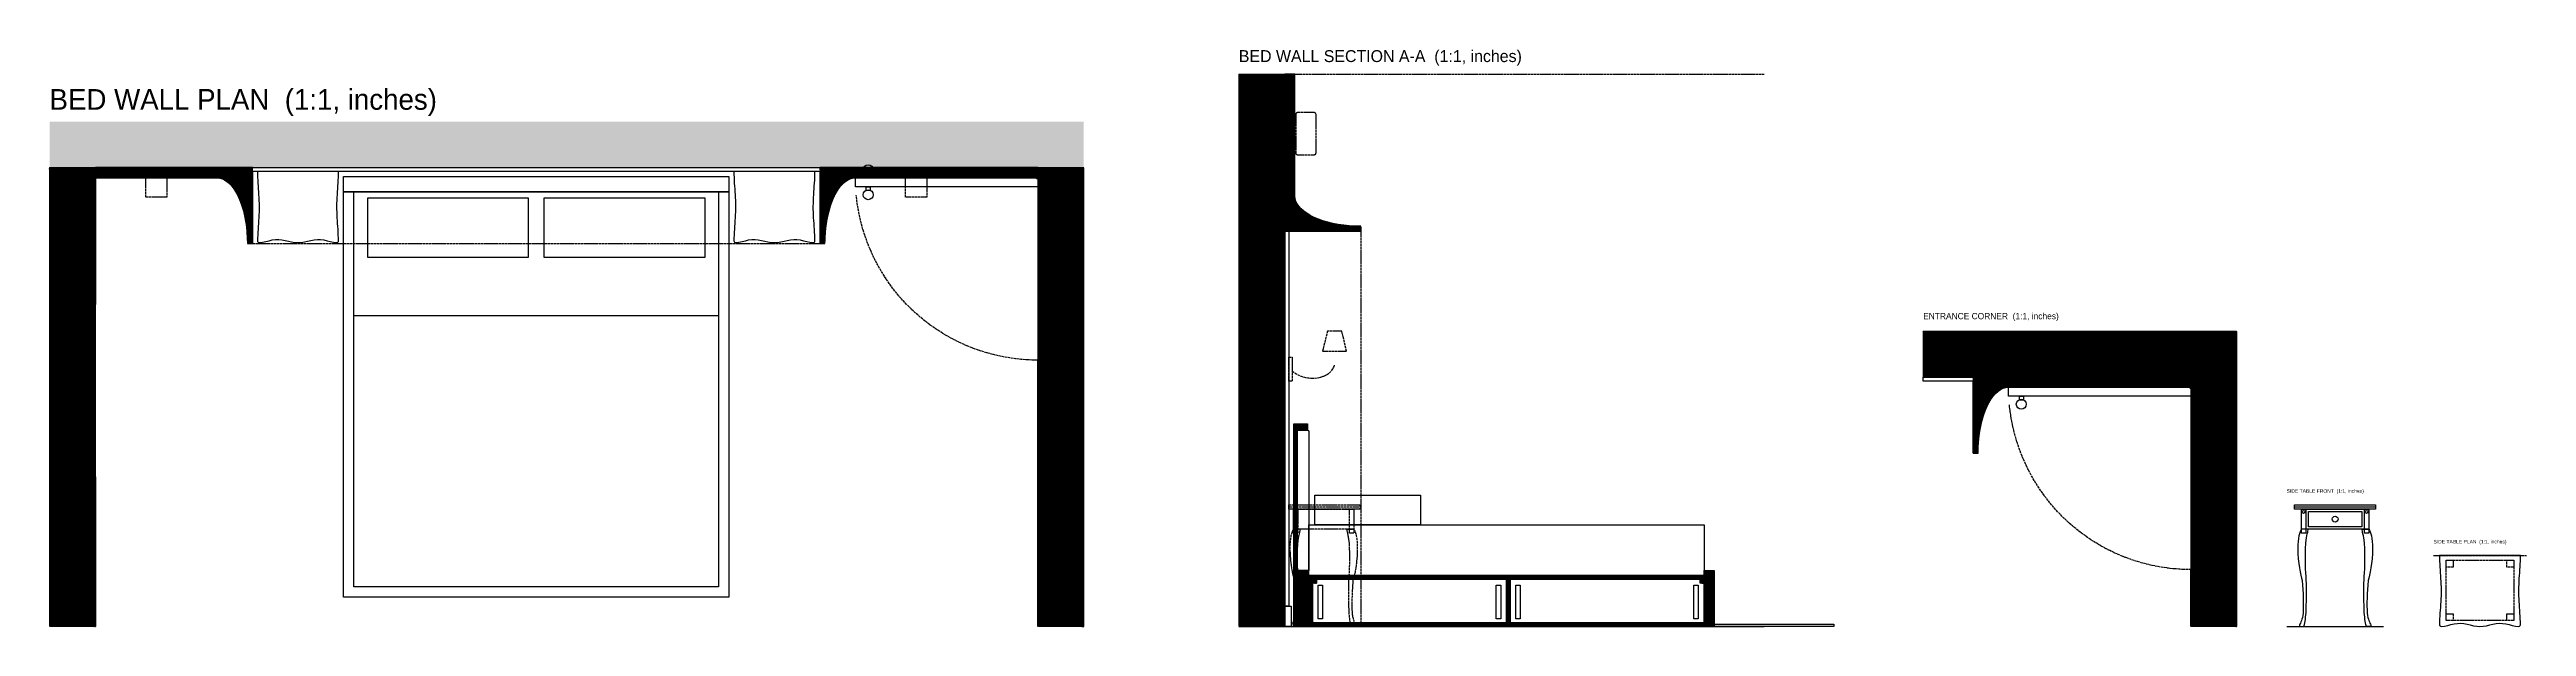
# Model space of a CAD drawing. Header units: inches. Extents: x 0 to 944, y -9 to 116.
# Drawn here: x 454.9 to 943.8, y 0 to 113.9 of the extents above; entities that cross this region are included whole.
import ezdxf

# ---------------------------------------------------------------- set-up
doc = ezdxf.new("R2010")
doc.units = ezdxf.units.IN
doc.header["$MEASUREMENT"] = 0
doc.linetypes.add('DASHED', pattern=[0.6, 0.5, -0.1])
for name, color, linetype in [('Bed wall plan', 7, 'Continuous'), ('Bed wall plan hatch', 8, 'Continuous'), ('Bed wall section A-A', 7, 'Continuous'), ('Bed wall section A-A hatch', 8, 'Continuous'), ('Entrance corner', 7, 'Continuous'), ('Entrance corner hatch', 8, 'Continuous'), ('Side table front', 7, 'Continuous'), ('Side table plan', 7, 'Continuous')]:
    doc.layers.add(name, color=color, linetype=linetype)

msp = doc.modelspace()

# ---------------------------------------------------------------- hatches: boundary and pattern name
at = {"layer": 'Bed wall plan hatch'}
h = msp.add_hatch(dxfattribs=at)
h.set_pattern_fill('ANSI31', scale=0.15748031)
h.paths.add_polyline_path([(454.93, 99.61), (659.02, 99.61), (659.02, 90.55), (454.93, 90.55), (454.93, 99.61)])
h = msp.add_hatch(dxfattribs=at)
h.set_pattern_fill('ANSI31', scale=0.15748031)
h.paths.add_polyline_path([(454.93, 90.55), (463.98, 90.55), (463.98, 0), (454.93, 0), (454.93, 90.55)])
h = msp.add_hatch(dxfattribs=at)
h.set_pattern_fill('ANSI31', scale=0.15748031)
h.paths.add_polyline_path([(463.98, 90.55), (463.98, 88.54), (488, 88.54), (488.52, 88.49), (489.04, 88.35), (489.55, 88.1), (490.05, 87.76), (490.53, 87.33), (490.99, 86.8), (491.43, 86.19), (491.85, 85.5), (492.23, 84.74), (492.58, 83.9), (492.9, 83), (493.18, 82.05), (493.42, 81.04), (493.62, 79.99), (493.78, 78.91), (493.89, 77.81), (493.96, 76.68), (493.98, 75.55), (494.97, 75.55), (494.97, 90.55), (463.98, 90.55)])
h = msp.add_hatch(dxfattribs=at)
h.set_pattern_fill('ANSI31', scale=0.15748031)
h.paths.add_polyline_path([(606.98, 90.55), (606.98, 75.55), (607.96, 75.55), (607.98, 76.68), (608.05, 77.81), (608.16, 78.91), (608.32, 79.99), (608.52, 81.04), (608.76, 82.05), (609.04, 83), (609.36, 83.9), (609.71, 84.74), (610.1, 85.5), (610.51, 86.19), (610.95, 86.8), (611.42, 87.33), (611.9, 87.76), (612.4, 88.1), (612.91, 88.35), (613.42, 88.49), (613.94, 88.54), (649.97, 88.54), (649.97, 90.55), (606.98, 90.55)])
h = msp.add_hatch(dxfattribs=at)
h.set_pattern_fill('ANSI31', scale=0.15748031)
h.paths.add_polyline_path([(649.97, 90.55), (659.02, 90.55), (659.02, 0), (649.97, 0), (649.97, 90.55)])
at = {"layer": 'Bed wall section A-A hatch'}
h = msp.add_hatch(dxfattribs=at)
h.set_pattern_fill('ANSI31', scale=0.157480315)
h.paths.add_polyline_path([(689.64, 109.02), (698.69, 109.02), (698.69, 0), (689.64, 0), (689.64, 109.02)])
h = msp.add_hatch(dxfattribs=at)
h.set_pattern_fill('ANSI31', scale=0.157480315)
h.paths.add_polyline_path([(698.69, 77.99), (713.69, 77.99), (713.69, 78.98), (713.69, 78.98), (712.56, 79), (711.44, 79.07), (710.33, 79.18), (709.25, 79.34), (708.2, 79.54), (707.2, 79.78), (706.24, 80.06), (705.34, 80.38), (704.51, 80.73), (703.74, 81.11), (703.05, 81.53), (702.44, 81.97), (701.92, 82.43), (701.48, 82.91), (701.14, 83.41), (700.9, 83.92), (700.75, 84.44), (700.7, 84.96), (700.7, 109.02), (698.69, 109.02), (698.69, 77.99)])
h = msp.add_hatch(dxfattribs=at)
h.set_pattern_fill('ANSI31', scale=0.157480315)
h.paths.add_polyline_path([(700.46, 40), (703.1, 40), (703.15, 39.99), (703.19, 39.97), (703.21, 39.93), (703.22, 39.88), (703.22, 38.74), (700.46, 38.74), (700.46, 40)])
h = msp.add_hatch(dxfattribs=at)
h.set_pattern_fill('ANSI31', scale=0.157480315)
h.paths.add_polyline_path([(700.46, 38.74), (701.17, 38.74), (701.17, 0), (700.46, 0), (700.46, 38.74)])
h = msp.add_hatch(dxfattribs=at)
h.set_pattern_fill('ANSI31', scale=0.157480315)
h.paths.add_polyline_path([(701.17, 11.02), (703.22, 11.02), (703.22, 0), (701.17, 0), (701.17, 11.02)])
h = msp.add_hatch(dxfattribs=at)
h.set_pattern_fill('ANSI31', scale=0.157480315)
h.paths.add_polyline_path([(703.54, 10.04), (742.75, 10.04), (742.75, 9.33), (703.54, 9.33), (703.54, 10.04)])
h = msp.add_hatch(dxfattribs=at)
h.set_pattern_fill('ANSI31', scale=0.157480315)
h.paths.add_polyline_path([(742.87, 10.04), (781.37, 10.04), (781.37, 9.33), (742.87, 9.33), (742.87, 10.04)])
h = msp.add_hatch(dxfattribs=at)
h.set_pattern_fill('ANSI31', scale=0.157480315)
h.paths.add_polyline_path([(781.45, 11.02), (783.46, 11.02), (783.46, 0), (781.45, 0), (781.45, 11.02)])
h = msp.add_hatch(dxfattribs=at)
h.set_pattern_fill('ANSI31', scale=0.157480315)
h.paths.add_polyline_path([(703.46, 9.33), (704.17, 9.33), (704.17, 0.71), (703.46, 0.71), (703.46, 9.33)])
h = msp.add_hatch(dxfattribs=at)
h.set_pattern_fill('ANSI31', scale=0.157480315)
h.paths.add_polyline_path([(704.17, 9.33), (704.95, 9.33), (704.95, 8.54), (704.17, 8.54), (704.17, 9.33)])
h = msp.add_hatch(dxfattribs=at)
h.set_pattern_fill('ANSI31', scale=0.157480315)
h.paths.add_polyline_path([(742.45, 9.33), (743.16, 9.33), (743.16, 0.71), (742.45, 0.71), (742.45, 9.33)])
h = msp.add_hatch(dxfattribs=at)
h.set_pattern_fill('ANSI31', scale=0.157480315)
h.paths.add_polyline_path([(780.66, 9.33), (781.45, 9.33), (781.45, 8.54), (780.66, 8.54), (780.66, 9.33)])
h = msp.add_hatch(dxfattribs=at)
h.set_pattern_fill('ANSI31', scale=0.157480315)
h.paths.add_polyline_path([(703.46, 0.71), (781.45, 0.71), (781.45, 0), (703.46, 0), (703.46, 0.71)])
at = {"layer": 'Entrance corner hatch'}
h = msp.add_hatch(dxfattribs=at)
h.set_pattern_fill('ANSI31', scale=0.157480315)
h.paths.add_polyline_path([(824.69, 58.27), (886.58, 58.27), (886.58, 49.21), (824.69, 49.21), (824.69, 58.27)])
h = msp.add_hatch(dxfattribs=at)
h.set_pattern_fill('ANSI31', scale=0.157480315)
h.paths.add_polyline_path([(834.54, 49.21), (834.54, 34.21), (835.52, 34.21), (835.54, 35.34), (835.61, 36.47), (835.73, 37.58), (835.88, 38.66), (836.08, 39.7), (836.32, 40.71), (836.6, 41.66), (836.92, 42.56), (837.27, 43.4), (837.66, 44.16), (838.07, 44.86), (838.51, 45.46), (838.98, 45.99), (839.46, 46.42), (839.96, 46.76), (840.47, 47.01), (840.98, 47.16), (841.51, 47.2), (877.53, 47.2), (877.53, 49.21), (834.54, 49.21)])
h = msp.add_hatch(dxfattribs=at)
h.set_pattern_fill('ANSI31', scale=0.157480315)
h.paths.add_polyline_path([(877.53, 49.21), (886.58, 49.21), (886.58, 0), (877.53, 0), (877.53, 49.21)])

# ---------------------------------------------------------------- linework, layer by layer
at = {"layer": 'Bed wall plan'}
for p, q in [((463.98, 90.55), (649.97, 90.55)), ((514.97, 61.38), (586.98, 61.38))]:
    msp.add_line(p, q, dxfattribs=at)
at = {"layer": 'Bed wall plan', "linetype": 'DASHED'}
msp.add_line((494.97, 75.55), (606.98, 75.55), dxfattribs=at)
at = {"layer": 'Bed wall plan'}
for points in [[(454.93, 90.55), (463.98, 90.55), (463.98, 63.54)], [(463.98, 90.55), (463.98, 88.54), (488, 88.54), (488.52, 88.49), (489.04, 88.35), (489.55, 88.1), (490.05, 87.76), (490.53, 87.33), (490.99, 86.8), (491.43, 86.19), (491.85, 85.5), (492.23, 84.74), (492.58, 83.9), (492.9, 83), (493.18, 82.05), (493.42, 81.04), (493.62, 79.99), (493.78, 78.91), (493.89, 77.81), (493.96, 76.68), (493.98, 75.55), (494.97, 75.55), (494.97, 90.55), (463.98, 90.55)], [(494.18, 89.76), (494.97, 89.76), (494.97, 75.55), (494.18, 75.55), (494.18, 89.76)], [(494.97, 90.55), (606.98, 90.55), (606.98, 89.76), (494.97, 89.76), (494.97, 90.55)], [(495.97, 89.76), (495.98, 89.19), (495.99, 88.63), (496.02, 88.06), (496.05, 87.49), (496.08, 86.92), (496.12, 86.35), (496.16, 85.78), (496.2, 85.21), (496.23, 84.64), (496.26, 84.07), (496.28, 83.5), (496.29, 82.93), (496.29, 82.36), (496.27, 81.79), (496.25, 81.23), (496.22, 80.66), (496.19, 80.09), (496.15, 79.52), (496.11, 78.95), (496.07, 78.38), (496.04, 77.81), (496.01, 77.24), (495.99, 76.67), (495.97, 76.1), (496, 75.97), (496.08, 75.85), (496.19, 75.78), (496.33, 75.76), (496.96, 75.84), (497.6, 75.97), (498.24, 76.13), (498.87, 76.27), (499.51, 76.36), (500.15, 76.37), (500.78, 76.32), (501.42, 76.19), (502.06, 76.04), (502.69, 75.89), (503.33, 75.79), (503.96, 75.75), (504.6, 75.79), (505.24, 75.89), (505.87, 76.04), (506.51, 76.19), (507.15, 76.32), (507.78, 76.37), (508.42, 76.36), (509.06, 76.27), (509.69, 76.13), (510.33, 75.97), (510.97, 75.84), (511.6, 75.76), (511.74, 75.78), (511.85, 75.85), (511.93, 75.97), (511.95, 76.1), (511.94, 76.67), (511.92, 77.24), (511.89, 77.81), (511.86, 78.38), (511.82, 78.95), (511.78, 79.52), (511.74, 80.09), (511.71, 80.66), (511.68, 81.23), (511.66, 81.79), (511.64, 82.36), (511.64, 82.93), (511.65, 83.5), (511.67, 84.07), (511.69, 84.64), (511.73, 85.21), (511.77, 85.78), (511.81, 86.35), (511.84, 86.92), (511.88, 87.49), (511.91, 88.06), (511.94, 88.63), (511.95, 89.19), (511.96, 89.76), (495.97, 89.76)], [(512.96, 88.78), (588.98, 88.78), (588.98, 85.79), (512.96, 85.79), (512.96, 88.78)], [(589.99, 89.76), (589.99, 89.19), (590.01, 88.63), (590.03, 88.06), (590.06, 87.49), (590.1, 86.92), (590.14, 86.35), (590.18, 85.78), (590.22, 85.21), (590.25, 84.64), (590.28, 84.07), (590.29, 83.5), (590.3, 82.93), (590.3, 82.36), (590.29, 81.79), (590.27, 81.23), (590.24, 80.66), (590.2, 80.09), (590.16, 79.52), (590.12, 78.95), (590.09, 78.38), (590.05, 77.81), (590.02, 77.24), (590, 76.67), (589.99, 76.1), (590.02, 75.97), (590.09, 75.85), (590.21, 75.78), (590.34, 75.76), (590.98, 75.84), (591.62, 75.97), (592.25, 76.13), (592.89, 76.27), (593.52, 76.36), (594.16, 76.37), (594.8, 76.32), (595.43, 76.19), (596.07, 76.04), (596.71, 75.89), (597.34, 75.79), (597.98, 75.75), (598.62, 75.79), (599.25, 75.89), (599.89, 76.04), (600.53, 76.19), (601.16, 76.32), (601.8, 76.37), (602.44, 76.36), (603.07, 76.27), (603.71, 76.13), (604.35, 75.97), (604.98, 75.84), (605.62, 75.76), (605.75, 75.78), (605.87, 75.85), (605.95, 75.97), (605.97, 76.1), (605.96, 76.67), (605.94, 77.24), (605.91, 77.81), (605.88, 78.38), (605.84, 78.95), (605.8, 79.52), (605.76, 80.09), (605.72, 80.66), (605.69, 81.23), (605.67, 81.79), (605.66, 82.36), (605.66, 82.93), (605.67, 83.5), (605.68, 84.07), (605.71, 84.64), (605.74, 85.21), (605.78, 85.78), (605.82, 86.35), (605.86, 86.92), (605.9, 87.49), (605.93, 88.06), (605.95, 88.63), (605.97, 89.19), (605.97, 89.76), (589.99, 89.76)], [(606.98, 90.55), (606.98, 75.55), (607.96, 75.55), (607.98, 76.68), (608.05, 77.81), (608.16, 78.91), (608.32, 79.99), (608.52, 81.04), (608.76, 82.05), (609.04, 83), (609.36, 83.9), (609.71, 84.74), (610.1, 85.5), (610.51, 86.19), (610.95, 86.8), (611.42, 87.33), (611.9, 87.76), (612.4, 88.1), (612.91, 88.35), (613.42, 88.49), (613.94, 88.54), (649.97, 88.54), (649.97, 90.55), (606.98, 90.55)], [(606.98, 89.76), (607.76, 89.76), (607.76, 75.55), (606.98, 75.55), (606.98, 89.76)], [(613.98, 88.54), (649.97, 88.54), (649.97, 86.77), (613.98, 86.77), (613.98, 88.54)], [(616.11, 89.29), (616.9, 89.29), (616.9, 88.54), (616.11, 88.54), (616.11, 89.29)], [(649.97, 90.55), (659.02, 90.55)], [(649.97, 90.55), (651.74, 90.55), (651.74, 88.54), (649.97, 88.54), (649.97, 90.55)], [(512.96, 85.79), (588.98, 85.79), (588.98, 5.79), (512.96, 5.79), (512.96, 85.79)], [(514.97, 85.79), (586.98, 85.79), (586.98, 7.8), (514.97, 7.8), (514.97, 85.79)], [(517.72, 84.61), (549.4, 84.61), (549.4, 72.8), (517.72, 72.8), (517.72, 84.61)], [(552.55, 84.61), (584.22, 84.61), (584.22, 72.8), (552.55, 72.8), (552.55, 84.61)], [(616.11, 86.77), (616.9, 86.77), (616.9, 86.02), (616.11, 86.02), (616.11, 86.77)], [(649.97, 52.56), (651.74, 52.56), (651.74, 50.55), (649.97, 50.55), (649.97, 52.56)], [(649.97, 0), (649.97, 50.55)], [(463.98, 29.53), (463.98, 0)]]:
    msp.add_lwpolyline(points, dxfattribs=at)
at = {"layer": 'Bed wall plan', "linetype": 'DASHED'}
for points in [[(473.91, 88.54), (478.08, 88.54), (478.08, 84.69), (473.91, 84.69), (473.91, 88.54)], [(623.87, 88.54), (628.04, 88.54), (628.04, 84.69), (623.87, 84.69), (623.87, 88.54)]]:
    msp.add_lwpolyline(points, dxfattribs=at)
at = {"layer": 'Bed wall plan'}
for centre, radius in [((616.5, 90.12), 0.984), ((622.41, 89.33), 0.787), ((622.41, 89.33), 0.276), ((649.97, 88.54), 0.276), ((616.5, 85.2), 0.984)]:
    msp.add_circle(centre, radius, dxfattribs=at)
at = {"layer": 'Bed wall plan', "linetype": 'DASHED'}
msp.add_open_spline([(649.97, 52.56), (644.04, 52.56), (638.21, 54.02), (632.98, 56.82), (627.76, 59.62), (623.3, 63.66), (620.02, 68.6), (616.73, 73.53), (614.72, 79.2), (614.15, 85.09)], degree=3, knots=[0, 0, 0, 0, 1, 1, 1, 2, 2, 2, 3, 3, 3, 3], dxfattribs=at)
at = {"layer": 'Bed wall section A-A', "linetype": 'DASHED'}
for p, q in [((689.64, 109.02), (793.3, 109.02)), ((713.69, 77.99), (713.69, 0)), ((699.6, 23.62), (713.38, 23.62))]:
    msp.add_line(p, q, dxfattribs=at)
at = {"layer": 'Bed wall section A-A'}
for p, q in [((698.69, 109.02), (698.69, 0)), ((689.64, 0), (793.3, 0))]:
    msp.add_line(p, q, dxfattribs=at)
for points in [[(698.69, 77.99), (713.69, 77.99), (713.69, 78.98), (713.69, 78.98), (712.56, 79), (711.44, 79.07), (710.33, 79.18), (709.25, 79.34), (708.2, 79.54), (707.2, 79.78), (706.24, 80.06), (705.34, 80.38), (704.51, 80.73), (703.74, 81.11), (703.05, 81.53), (702.44, 81.97), (701.92, 82.43), (701.48, 82.91), (701.14, 83.41), (700.9, 83.92), (700.75, 84.44), (700.7, 84.96), (700.7, 109.02), (698.69, 109.02), (698.69, 77.99)], [(698.69, 78.78), (713.69, 78.78), (713.69, 77.99), (698.69, 77.99), (698.69, 78.78)], [(698.69, 77.99), (699.48, 77.99), (699.48, 4.02), (698.69, 4.02), (698.69, 77.99)], [(700.46, 40), (703.1, 40)], [(703.22, 39.88), (703.22, 38.74), (700.46, 38.74), (700.46, 40)], [(700.46, 38.74), (701.17, 38.74), (701.17, 0), (700.46, 0), (700.46, 38.74)], [(701.17, 38.74), (703.22, 38.74)], [(703.46, 38.5), (703.46, 11.02), (701.17, 11.02), (701.17, 38.74)], [(704.64, 25.94), (725.5, 25.94), (725.5, 20.04), (704.64, 20.04), (704.64, 25.94)], [(703.46, 20.04), (781.45, 20.04), (781.45, 10.04), (703.46, 10.04), (703.46, 20.04)], [(701.17, 11.02), (703.22, 11.02), (703.22, 0), (701.17, 0), (701.17, 11.02)], [(703.54, 10.04), (742.75, 10.04), (742.75, 9.33), (703.54, 9.33), (703.54, 10.04)], [(742.87, 10.04), (781.37, 10.04), (781.37, 9.33), (742.87, 9.33), (742.87, 10.04)], [(781.45, 11.02), (783.46, 11.02), (783.46, 0), (781.45, 0), (781.45, 11.02)], [(703.46, 9.33), (704.17, 9.33), (704.17, 0.71), (703.46, 0.71), (703.46, 9.33)], [(704.17, 9.33), (781.45, 9.33), (781.45, 0.71), (704.17, 0.71), (704.17, 9.33)], [(704.17, 9.33), (704.95, 9.33), (704.95, 8.54), (704.17, 8.54), (704.17, 9.33)], [(705.31, 8.15), (706.17, 8.15), (706.17, 1.5), (705.31, 1.5), (705.31, 8.15)], [(740.44, 8.15), (741.31, 8.15), (741.31, 1.5), (740.44, 1.5), (740.44, 8.15)], [(742.45, 9.33), (743.16, 9.33), (743.16, 0.71), (742.45, 0.71), (742.45, 9.33)], [(744.3, 8.15), (745.17, 8.15), (745.17, 1.5), (744.3, 1.5), (744.3, 8.15)], [(779.44, 8.15), (780.31, 8.15), (780.31, 1.5), (779.44, 1.5), (779.44, 8.15)], [(780.66, 9.33), (781.45, 9.33), (781.45, 8.54), (780.66, 8.54), (780.66, 9.33)], [(698.69, 4.02), (699.95, 4.02), (699.95, 0), (698.69, 0), (698.69, 4.02)], [(703.46, 0.71), (781.45, 0.71), (781.45, 0), (703.46, 0), (703.46, 0.71)], [(723.14, 0.47), (807.08, 0.47), (807.08, 0), (723.14, 0), (723.14, 0.47)]]:
    msp.add_lwpolyline(points, dxfattribs=at)
at = {"layer": 'Bed wall section A-A', "linetype": 'DASHED'}
for points in [[(700.7, 98.5), (700.94, 98.5)], [(700.94, 93.39), (700.94, 101.1)], [(701.33, 101.5), (704.4, 101.5)], [(704.8, 101.1), (704.8, 93.39)], [(704.4, 92.99), (701.33, 92.99)], [(706.17, 54.33), (710.9, 54.33), (709.95, 58.27), (707.12, 58.27), (706.17, 54.33)], [(699.48, 53.15), (700.19, 53.15), (700.19, 48.43), (699.48, 48.43), (699.48, 53.15)], [(699.48, 24.02), (713.5, 24.02), (713.5, 23.15), (699.48, 23.15), (699.48, 24.02)], [(700.43, 23.15), (712.31, 23.15), (712.31, 19.21), (700.43, 19.21), (700.43, 23.15)], [(700.43, 23.15), (701.29, 23.15), (701.29, 18.43), (700.43, 18.43), (700.43, 23.15)], [(711.45, 23.15), (712.31, 23.15), (712.31, 18.43), (711.45, 18.43), (711.45, 23.15)], [(701.76, 19.21), (700.43, 19.21)], [(710.98, 19.21), (712.31, 19.21)], [(700.19, 0), (700.9, 0)], [(712.55, 0), (711.84, 0)]]:
    msp.add_lwpolyline(points, dxfattribs=at)
for points, knots in [([(700.94, 101.1), (700.94, 101.17), (700.96, 101.24), (700.99, 101.3), (701.02, 101.36), (701.07, 101.41), (701.13, 101.44), (701.19, 101.48), (701.26, 101.5), (701.33, 101.5)], [0, 0, 0, 0, 1, 1, 1, 2, 2, 2, 3, 3, 3, 3]), ([(704.4, 101.5), (704.47, 101.5), (704.54, 101.48), (704.6, 101.44), (704.66, 101.41), (704.71, 101.36), (704.74, 101.3), (704.78, 101.24), (704.8, 101.17), (704.8, 101.1)], [0, 0, 0, 0, 1, 1, 1, 2, 2, 2, 3, 3, 3, 3]), ([(701.33, 92.99), (701.26, 92.99), (701.19, 93.01), (701.13, 93.04), (701.07, 93.08), (701.02, 93.13), (700.99, 93.19), (700.96, 93.25), (700.94, 93.32), (700.94, 93.39)], [0, 0, 0, 0, 1, 1, 1, 2, 2, 2, 3, 3, 3, 3]), ([(704.8, 93.39), (704.8, 93.32), (704.78, 93.25), (704.74, 93.19), (704.71, 93.13), (704.66, 93.08), (704.6, 93.04), (704.54, 93.01), (704.47, 92.99), (704.4, 92.99)], [0, 0, 0, 0, 1, 1, 1, 2, 2, 2, 3, 3, 3, 3]), ([(700.43, 19.21), (700.03, 18.66), (699.72, 17.4), (699.72, 15.43), (699.72, 12.52), (700.27, 10.16), (700.58, 9.06)], [0, 0, 0, 0, 1, 1, 1, 2, 2, 2, 2]), ([(712.31, 19.21), (712.71, 18.66), (713.02, 17.4), (713.02, 15.43), (713.02, 12.52), (712.47, 10.16), (712.16, 9.06)], [0, 0, 0, 0, 1, 1, 1, 2, 2, 2, 2])]:
    msp.add_open_spline(points, degree=3, knots=knots, dxfattribs=at)
for points in [[(700.19, 50.39), (703.02, 48.03), (707.75, 48.82), (708.54, 51.57)], [(701.37, 9.29), (701.25, 10.55), (701.13, 13.7), (701.29, 16.46)], [(701.29, 16.46), (701.45, 18.03), (701.76, 18.82), (701.76, 19.21)], [(711.45, 16.46), (711.29, 18.03), (710.98, 18.82), (710.98, 19.21)], [(711.37, 9.29), (711.49, 10.55), (711.61, 13.7), (711.45, 16.46)], [(700.58, 9.06), (700.78, 6.69), (700.86, 4.33), (700.74, 2.6)], [(701.33, 2.76), (701.41, 4.57), (701.45, 6.93), (701.37, 9.29)], [(711.41, 2.76), (711.33, 4.57), (711.29, 6.93), (711.37, 9.29)], [(712.16, 9.06), (711.96, 6.69), (711.88, 4.33), (712, 2.6)], [(700.03, 0.31), (699.95, 0.16), (700.03, 0), (700.19, 0)], [(700.74, 2.6), (700.62, 1.42), (700.27, 0.71), (700.03, 0.31)], [(700.9, 0), (701.06, 0.39), (701.25, 1.42), (701.33, 2.76)], [(711.84, 0), (711.69, 0.39), (711.49, 1.42), (711.41, 2.76)], [(712, 2.6), (712.12, 1.42), (712.47, 0.71), (712.71, 0.31)], [(712.71, 0.31), (712.79, 0.16), (712.71, 0), (712.55, 0)]]:
    msp.add_open_spline(points, degree=3, dxfattribs=at)
at = {"layer": 'Bed wall section A-A'}
for points in [[(703.1, 40), (703.18, 40), (703.22, 39.96), (703.22, 39.88)], [(703.22, 38.74), (703.38, 38.74), (703.46, 38.66), (703.46, 38.5)]]:
    msp.add_open_spline(points, degree=3, dxfattribs=at)
at = {"layer": 'Entrance corner', "linetype": 'DASHED'}
msp.add_line((841.51, 47.91), (877.53, 47.91), dxfattribs=at)
at = {"layer": 'Entrance corner'}
for points in [[(824.69, 49.21), (877.53, 49.21)], [(824.69, 49.21), (834.54, 49.21), (834.54, 48.43), (824.69, 48.43), (824.69, 49.21)], [(834.54, 49.21), (834.54, 34.21), (835.52, 34.21), (835.54, 35.34), (835.61, 36.47), (835.73, 37.58), (835.88, 38.66), (836.08, 39.7), (836.32, 40.71), (836.6, 41.66), (836.92, 42.56), (837.27, 43.4), (837.66, 44.16), (838.07, 44.86), (838.51, 45.46), (838.98, 45.99), (839.46, 46.42), (839.96, 46.76), (840.47, 47.01), (840.98, 47.16), (841.51, 47.2), (877.53, 47.2), (877.53, 49.21), (834.54, 49.21)], [(877.53, 49.21), (879.54, 49.21), (879.54, 47.2), (877.53, 47.2), (877.53, 49.21)], [(834.54, 48.43), (835.32, 48.43), (835.32, 34.21), (834.54, 34.21), (834.54, 48.43)], [(841.55, 47.2), (877.53, 47.2), (877.53, 45.43), (841.55, 45.43), (841.55, 47.2)], [(843.67, 47.95), (844.46, 47.95), (844.46, 47.2), (843.67, 47.2), (843.67, 47.95)], [(843.67, 45.43), (844.46, 45.43), (844.46, 44.69), (843.67, 44.69), (843.67, 45.43)], [(877.53, 11.22), (879.54, 11.22), (879.54, 9.21), (877.53, 9.21), (877.53, 11.22)], [(877.53, 0), (877.53, 9.21)]]:
    msp.add_lwpolyline(points, dxfattribs=at)
for centre, radius in [((844.06, 48.78), 0.984), ((844.06, 43.86), 0.984), ((849.97, 47.99), 0.787), ((849.97, 47.99), 0.276), ((877.53, 47.2), 0.276)]:
    msp.add_circle(centre, radius, dxfattribs=at)
at = {"layer": 'Entrance corner', "linetype": 'DASHED'}
msp.add_open_spline([(877.53, 11.22), (871.6, 11.22), (865.77, 12.68), (860.54, 15.48), (855.32, 18.28), (850.87, 22.32), (847.58, 27.26), (844.3, 32.19), (842.28, 37.86), (841.71, 43.76)], degree=3, knots=[0, 0, 0, 0, 1, 1, 1, 2, 2, 2, 3, 3, 3, 3], dxfattribs=at)
at = {"layer": 'Side table front'}
for p, q in [((898.12, 23.62), (913.87, 23.62)), ((896.43, 0), (915.56, 0))]:
    msp.add_line(p, q, dxfattribs=at)
for points in [[(898, 24.02), (913.99, 24.02), (913.99, 23.15), (898, 23.15), (898, 24.02)], [(899.34, 23.15), (912.65, 23.15), (912.65, 19.21), (899.34, 19.21), (899.34, 23.15)], [(899.34, 23.15), (900.21, 23.15), (900.21, 18.43), (899.34, 18.43), (899.34, 23.15)], [(900.76, 22.68), (911.23, 22.68), (911.23, 19.69), (900.76, 19.69), (900.76, 22.68)], [(911.78, 23.15), (912.65, 23.15), (912.65, 18.43), (911.78, 18.43), (911.78, 23.15)], [(900.68, 19.21), (899.34, 19.21)], [(911.31, 19.21), (912.65, 19.21)], [(899.1, 0), (899.81, 0)], [(912.88, 0), (912.18, 0)]]:
    msp.add_lwpolyline(points, dxfattribs=at)
for centre, radius in [((899.77, 22.6), 0.276), ((905.99, 21.18), 0.591), ((912.21, 22.6), 0.276)]:
    msp.add_circle(centre, radius, dxfattribs=at)
for points in [[(899.34, 19.21), (898.95, 18.66), (898.63, 17.4), (898.63, 15.43), (898.63, 12.52), (899.18, 10.16), (899.5, 9.06)], [(912.65, 19.21), (913.04, 18.66), (913.36, 17.4), (913.36, 15.43), (913.36, 12.52), (912.81, 10.16), (912.49, 9.06)]]:
    msp.add_open_spline(points, degree=3, knots=[0, 0, 0, 0, 1, 1, 1, 2, 2, 2, 2], dxfattribs=at)
for points in [[(900.29, 9.29), (900.17, 10.55), (900.05, 13.7), (900.21, 16.46)], [(900.21, 16.46), (900.36, 18.03), (900.68, 18.82), (900.68, 19.21)], [(911.78, 16.46), (911.62, 18.03), (911.31, 18.82), (911.31, 19.21)], [(911.7, 9.29), (911.82, 10.55), (911.94, 13.7), (911.78, 16.46)], [(899.5, 9.06), (899.69, 6.69), (899.77, 4.33), (899.66, 2.6)], [(900.25, 2.76), (900.32, 4.57), (900.36, 6.93), (900.29, 9.29)], [(911.74, 2.76), (911.66, 4.57), (911.62, 6.93), (911.7, 9.29)], [(912.49, 9.06), (912.29, 6.69), (912.21, 4.33), (912.33, 2.6)], [(898.95, 0.31), (898.87, 0.16), (898.95, 0), (899.1, 0)], [(899.66, 2.6), (899.54, 1.42), (899.18, 0.71), (898.95, 0.31)], [(899.81, 0), (899.97, 0.39), (900.17, 1.42), (900.25, 2.76)], [(912.18, 0), (912.02, 0.39), (911.82, 1.42), (911.74, 2.76)], [(912.33, 2.6), (912.45, 1.42), (912.81, 0.71), (913.04, 0.31)], [(913.04, 0.31), (913.12, 0.16), (913.04, 0), (912.88, 0)]]:
    msp.add_open_spline(points, degree=3, dxfattribs=at)
at = {"layer": 'Side table plan', "linetype": 'DASHED'}
msp.add_line((925.4, 14.02), (943.75, 14.02), dxfattribs=at)
at = {"layer": 'Side table plan'}
msp.add_lwpolyline([(926.58, 14.02), (926.59, 13.45), (926.6, 12.88), (926.63, 12.31), (926.66, 11.74), (926.7, 11.17), (926.74, 10.6), (926.78, 10.03), (926.81, 9.46), (926.85, 8.89), (926.87, 8.32), (926.89, 7.75), (926.9, 7.19), (926.9, 6.62), (926.89, 6.05), (926.86, 5.48), (926.83, 4.91), (926.8, 4.34), (926.76, 3.77), (926.72, 3.2), (926.68, 2.63), (926.65, 2.06), (926.62, 1.49), (926.6, 0.92), (926.59, 0.35), (926.61, 0.22), (926.69, 0.1), (926.8, 0.03), (926.94, 0.01), (927.58, 0.09), (928.21, 0.22), (928.85, 0.38), (929.49, 0.52), (930.12, 0.61), (930.76, 0.63), (931.39, 0.57), (932.03, 0.45), (932.67, 0.29), (933.3, 0.14), (933.94, 0.04), (934.58, 0), (935.21, 0.04), (935.85, 0.14), (936.49, 0.29), (937.12, 0.45), (937.76, 0.57), (938.4, 0.63), (939.03, 0.61), (939.67, 0.52), (940.31, 0.38), (940.94, 0.22), (941.58, 0.09), (942.21, 0.01), (942.35, 0.03), (942.46, 0.1), (942.54, 0.22), (942.57, 0.35), (942.56, 0.92), (942.54, 1.49), (942.51, 2.06), (942.47, 2.63), (942.43, 3.2), (942.39, 3.77), (942.35, 4.34), (942.32, 4.91), (942.29, 5.48), (942.27, 6.05), (942.26, 6.62), (942.25, 7.19), (942.26, 7.75), (942.28, 8.32), (942.31, 8.89), (942.34, 9.46), (942.38, 10.03), (942.42, 10.6), (942.46, 11.17), (942.49, 11.74), (942.52, 12.31), (942.55, 12.88), (942.56, 13.45), (942.57, 14.02), (926.58, 14.02)], dxfattribs=at)
at = {"layer": 'Side table plan', "linetype": 'DASHED'}
for points in [[(927.92, 13.07), (941.23, 13.07), (941.23, 1.18), (927.92, 1.18), (927.92, 13.07)], [(927.92, 13.07), (929.26, 13.07), (929.26, 11.73), (927.92, 11.73), (927.92, 13.07)], [(939.89, 13.07), (941.23, 13.07), (941.23, 11.73), (939.89, 11.73), (939.89, 13.07)], [(927.92, 2.52), (929.26, 2.52), (929.26, 1.18), (927.92, 1.18), (927.92, 2.52)], [(939.89, 2.52), (941.23, 2.52), (941.23, 1.18), (939.89, 1.18), (939.89, 2.52)]]:
    msp.add_lwpolyline(points, dxfattribs=at)

# ---------------------------------------------------------------- texts
at = {"layer": 'LABELS'}
for s, height, p in [('BED WALL SECTION A-A  (1:1, inches)', 2.3488, (689.64, 111.38)), ('BED WALL PLAN  (1:1, inches)', 4.0819, (454.93, 101.97)), ('ENTRANCE CORNER  (1:1, inches)', 1.2378, (824.69, 60.63)), ('SIDE TABLE FRONT  (1:1, inches)', 0.7087, (896.43, 26.38)), ('SIDE TABLE PLAN  (1:1, inches)', 0.7087, (925.4, 16.38))]:
    msp.add_text(s, height=height, dxfattribs=at).set_placement(p)

doc.saveas('drawing.dxf')
